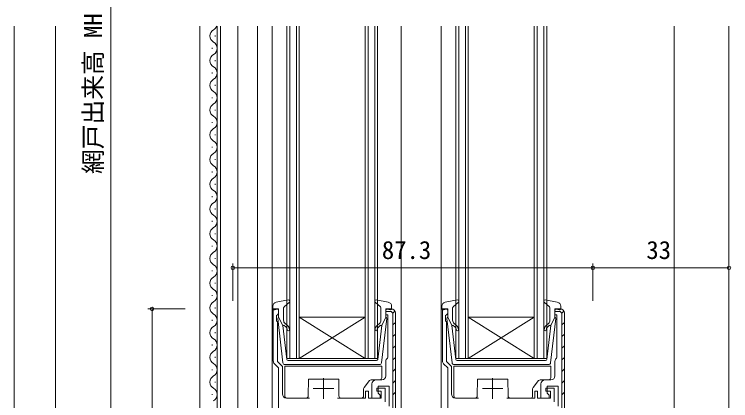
# Model space of a CAD drawing. Units: millimetres, scale not verified. Extents: x -567 to 567, y -403 to 403.
# Drawn here: x -465.7 to -292, y -97.6 to -3.9 of the extents above; entities that cross this region are included whole.
import ezdxf
from ezdxf.enums import TextEntityAlignment as Align

# ---------------------------------------------------------------- set-up
doc = ezdxf.new("R2010")
doc.units = ezdxf.units.MM
doc.header["$LTSCALE"] = 2
for name, color, linetype, lineweight in [('0-1_USER1', 2, 'Continuous', 9), ('0-2_YKK_ZWAK', 4, 'Continuous', 9), ('0-4_YKK_12', 3, 'Continuous', 9), ('0-5_YKK_13', 7, 'Continuous', 9), ('0-7_YSS_K', 6, 'Continuous', 9)]:
    doc.layers.add(name, color=color, linetype=linetype, lineweight=lineweight)
doc.styles.add('ＭＳ ゴシック', font='')
doc.styles.get('ＭＳ ゴシック').set_extended_font_data('MS Gothic')

msp = doc.modelspace()

# ---------------------------------------------------------------- linework, layer by layer
at = {"layer": '0-1_USER1'}
for p, q in [((-420.723, -6.8), (-420.723, -166.397)), ((-416.523, -6.8), (-416.523, -121.397)), ((-415.723, -6.8), (-415.723, -121.397)), ((-411.523, -6.8), (-411.523, -121.397)), ((-406.723, -6.8), (-406.723, -166.397)), ((-403.223, -6.8), (-403.223, -148.4)), ((-399.623, -87.4), (-399.623, -6.8)), ((-398.923, -6.8), (-398.923, -87.4)), ((-397.323, -87.4), (-397.323, -6.8)), ((-396.623, -6.8), (-396.623, -87.4)), ((-380.623, -87.4), (-380.623, -6.8)), ((-379.923, -6.8), (-379.923, -87.4)), ((-378.323, -87.4), (-378.323, -6.8)), ((-377.623, -6.8), (-377.623, -87.4)), ((-371.923, -6.8), (-371.923, -101.774)), ((-362.223, -6.8), (-362.223, -148.4)), ((-358.623, -87.4), (-358.623, -6.8)), ((-357.923, -6.8), (-357.923, -87.4)), ((-356.323, -87.4), (-356.323, -6.8)), ((-355.623, -6.8), (-355.623, -87.4)), ((-339.623, -87.4), (-339.623, -6.8)), ((-338.923, -6.8), (-338.923, -87.4)), ((-337.323, -87.4), (-337.323, -6.8)), ((-336.623, -6.8), (-336.623, -87.4)), ((-305.723, -6.8), (-305.723, -114.4)), ((-292.423, -6.8), (-292.423, -139)), ((-417.023, -9.247), (-417.023, -9.047)), ((-417.783, -12.247), (-417.783, -12.047)), ((-417.023, -15.247), (-417.023, -15.047)), ((-417.783, -18.247), (-417.783, -18.047)), ((-417.023, -21.247), (-417.023, -21.047)), ((-417.783, -24.247), (-417.783, -24.047)), ((-417.023, -27.247), (-417.023, -27.047)), ((-417.783, -30.247), (-417.783, -30.047)), ((-417.023, -33.247), (-417.023, -33.047)), ((-417.783, -36.247), (-417.783, -36.047)), ((-417.023, -39.247), (-417.023, -39.047)), ((-417.783, -42.247), (-417.783, -42.047)), ((-417.023, -45.247), (-417.023, -45.047)), ((-417.783, -48.247), (-417.783, -48.047)), ((-417.023, -51.247), (-417.023, -51.047)), ((-417.783, -54.247), (-417.783, -54.047)), ((-417.023, -57.247), (-417.023, -57.047)), ((-417.783, -60.247), (-417.783, -60.047)), ((-417.023, -63.247), (-417.023, -63.047)), ((-417.783, -66.247), (-417.783, -66.047)), ((-417.023, -69.247), (-417.023, -69.047)), ((-417.783, -72.247), (-417.783, -72.047)), ((-417.023, -75.247), (-417.023, -75.047)), ((-417.783, -78.247), (-417.783, -78.047)), ((-396.623, -77.4), (-380.623, -77.4)), ((-396.623, -87.4), (-380.623, -77.4)), ((-380.623, -87.4), (-396.623, -77.4)), ((-355.623, -77.4), (-339.623, -77.4)), ((-355.623, -87.4), (-339.623, -77.4)), ((-339.623, -87.4), (-355.623, -77.4)), ((-417.023, -81.247), (-417.023, -81.047)), ((-417.783, -84.247), (-417.783, -84.047)), ((-417.023, -87.247), (-417.023, -87.047)), ((-396.623, -87.4), (-399.623, -87.4)), ((-396.623, -87.4), (-380.623, -87.4)), ((-377.623, -87.4), (-380.623, -87.4)), ((-355.623, -87.4), (-358.623, -87.4)), ((-355.623, -87.4), (-339.623, -87.4)), ((-336.623, -87.4), (-339.623, -87.4)), ((-417.783, -90.247), (-417.783, -90.047)), ((-417.023, -93.247), (-417.023, -93.047)), ((-417.783, -96.247), (-417.783, -96.047))]:
    msp.add_line(p, q, dxfattribs=at)
for centre, start, end in [((-418.242, -6.147), 299.20254, 337.66973), ((-416.565, -9.147), 119.20254, 240.79746), ((-418.242, -12.147), 299.20254, 60.79746), ((-416.565, -15.147), 119.20254, 240.79746), ((-418.242, -18.147), 299.20254, 60.79746), ((-416.565, -21.147), 119.20254, 240.79746), ((-418.242, -24.147), 299.20254, 60.79746), ((-416.565, -27.147), 119.20254, 240.79746), ((-418.242, -30.147), 299.20254, 60.79746), ((-416.565, -33.147), 119.20254, 240.79746), ((-418.242, -36.147), 299.20254, 60.79746), ((-416.565, -39.147), 119.20254, 240.79746), ((-418.242, -42.147), 299.20254, 60.79746), ((-416.565, -45.147), 119.20254, 240.79746), ((-418.242, -48.147), 299.20254, 60.79746), ((-416.565, -51.147), 119.20254, 240.79746), ((-418.242, -54.147), 299.20254, 60.79746), ((-416.565, -57.147), 119.20254, 240.79746), ((-418.242, -60.147), 299.20254, 60.79746), ((-416.565, -63.147), 119.20254, 240.79746), ((-418.242, -66.147), 299.20254, 60.79746), ((-416.565, -69.147), 119.20254, 240.79746), ((-418.242, -72.147), 299.20254, 60.79746), ((-416.565, -75.147), 119.20254, 240.79746), ((-418.242, -78.147), 299.20254, 60.79746), ((-416.565, -81.147), 119.20254, 240.79746), ((-418.242, -84.147), 299.20254, 60.79746), ((-416.565, -87.147), 119.20254, 240.79746), ((-418.242, -90.147), 299.20254, 60.79746), ((-416.565, -93.147), 119.20254, 240.79746), ((-418.242, -96.147), 299.20254, 60.79746)]:
    msp.add_arc(centre, 1.718, start, end, dxfattribs=at)
at = {"layer": '0-2_YKK_ZWAK'}
for p, q in [((-402.206, -73.752), (-399.278, -73.208)), ((-400.326, -74.914), (-399.021, -73.725)), ((-376.921, -74.914), (-378.226, -73.725)), ((-375.041, -73.752), (-377.969, -73.208)), ((-361.206, -73.752), (-358.278, -73.208)), ((-359.326, -74.914), (-358.021, -73.725)), ((-335.921, -74.914), (-337.226, -73.725)), ((-334.041, -73.752), (-336.969, -73.208)), ((-403.023, -74.735), (-403.023, -75.303)), ((-402.004, -75.414), (-402.643, -75.592)), ((-401.623, -77.403), (-401.623, -75.703)), ((-400.423, -78.137), (-400.423, -75.136)), ((-376.823, -78.137), (-376.823, -75.136)), ((-375.623, -77.403), (-375.623, -75.703)), ((-375.243, -75.414), (-374.604, -75.592)), ((-374.223, -74.735), (-374.223, -75.303)), ((-362.023, -74.735), (-362.023, -75.303)), ((-361.004, -75.414), (-361.643, -75.592)), ((-360.623, -77.403), (-360.623, -75.703)), ((-359.423, -78.137), (-359.423, -75.136)), ((-335.823, -78.137), (-335.823, -75.136)), ((-334.623, -77.403), (-334.623, -75.703)), ((-334.243, -75.414), (-333.604, -75.592)), ((-333.223, -74.735), (-333.223, -75.303)), ((-400.575, -88.461), (-401.821, -77.721)), ((-401.623, -77.403), (-400.61, -79.403)), ((-376.672, -88.461), (-375.425, -77.721)), ((-375.623, -77.403), (-376.637, -79.403)), ((-359.575, -88.461), (-360.821, -77.721)), ((-360.623, -77.403), (-359.61, -79.403)), ((-335.672, -88.461), (-334.425, -77.721)), ((-334.623, -77.403), (-335.637, -79.403)), ((-399.654, -87.638), (-400.61, -79.403)), ((-400.264, -79.39), (-399.881, -79.711)), ((-399.559, -79.328), (-400.066, -78.903)), ((-377.688, -79.328), (-377.181, -78.903)), ((-377.593, -87.638), (-376.637, -79.403)), ((-376.983, -79.39), (-377.366, -79.711)), ((-358.654, -87.638), (-359.61, -79.403)), ((-359.264, -79.39), (-358.881, -79.711)), ((-358.559, -79.328), (-359.066, -78.903)), ((-336.688, -79.328), (-336.181, -78.903)), ((-336.593, -87.638), (-335.637, -79.403)), ((-335.983, -79.39), (-336.366, -79.711)), ((-399.356, -87.903), (-388.623, -87.903)), ((-377.891, -87.903), (-388.623, -87.903)), ((-358.356, -87.903), (-347.623, -87.903)), ((-336.891, -87.903), (-347.623, -87.903)), ((-400.124, -89.3), (-400.124, -96.5)), ((-376.624, -89.3), (-400.124, -89.3)), ((-377.169, -88.903), (-400.078, -88.903)), ((-376.624, -92.1), (-376.624, -89.3)), ((-359.124, -89.3), (-359.124, -96.5)), ((-335.624, -89.3), (-359.124, -89.3)), ((-336.169, -88.903), (-359.078, -88.903)), ((-335.624, -92.1), (-335.624, -89.3)), ((-394.46, -96.504), (-394.424, -92.4)), ((-394.424, -92.4), (-387.024, -92.4)), ((-387.024, -92.4), (-386.988, -96.504)), ((-380.914, -94.463), (-379.574, -92.788)), ((-379.184, -92.6), (-377.124, -92.6)), ((-353.46, -96.504), (-353.424, -92.4)), ((-353.424, -92.4), (-346.024, -92.4)), ((-346.024, -92.4), (-345.988, -96.504)), ((-339.914, -94.463), (-338.574, -92.788)), ((-338.184, -92.6), (-336.124, -92.6)), ((-381.024, -96.5), (-381.024, -94.775)), ((-340.024, -96.5), (-340.024, -94.775)), ((-399.624, -97), (-394.96, -97)), ((-386.488, -97), (-381.524, -97)), ((-358.624, -97), (-353.96, -97)), ((-345.488, -97), (-340.524, -97))]:
    msp.add_line(p, q, dxfattribs=at)
for centre, radius, start, end in [((-402.023, -74.735), 1, 100.51214, 180), ((-399.223, -73.503), 0.3, 312.35531, 100.51214), ((-378.023, -73.503), 0.3, 79.48786, 227.64469), ((-375.223, -74.735), 1, 0, 79.48786), ((-361.023, -74.735), 1, 100.51214, 180), ((-358.223, -73.503), 0.3, 312.35531, 100.51214), ((-337.023, -73.503), 0.3, 79.48786, 227.64469), ((-334.223, -74.735), 1, 0, 79.48786), ((-402.723, -75.303), 0.3, 180, 285.56536), ((-401.923, -75.703), 0.3, 0, 105.56536), ((-400.123, -75.136), 0.3, 132.35531, 180), ((-377.123, -75.136), 0.3, 0, 47.64469), ((-375.323, -75.703), 0.3, 74.43464, 180), ((-374.523, -75.303), 0.3, 254.43464, 0), ((-361.723, -75.303), 0.3, 180, 285.56536), ((-360.923, -75.703), 0.3, 0, 105.56536), ((-359.123, -75.136), 0.3, 132.35531, 180), ((-336.123, -75.136), 0.3, 0, 47.64469), ((-334.323, -75.703), 0.3, 74.43464, 180), ((-333.523, -75.303), 0.3, 254.43464, 0), ((-401.523, -77.686), 0.3, 109.47122, 186.62089), ((-399.423, -78.137), 1, 180, 229.99999), ((-377.823, -78.137), 1, 310.00001, 0), ((-375.723, -77.686), 0.3, 353.37911, 70.52878), ((-360.523, -77.686), 0.3, 109.47122, 186.62089), ((-358.423, -78.137), 1, 180, 229.99999), ((-336.823, -78.137), 1, 310.00001, 0), ((-334.723, -77.686), 0.3, 353.37911, 70.52878), ((-400.392, -79.543), 0.2, 49.99999, 186.62089), ((-400.523, -80.477), 1, 0, 49.99999), ((-400.523, -80.477), 1.5, 0, 49.99999), ((-376.723, -80.477), 1.5, 130.00001, 180), ((-376.723, -80.477), 1, 130.00001, 180), ((-376.854, -79.543), 0.2, 353.37911, 130.00001), ((-359.392, -79.543), 0.2, 49.99999, 186.62089), ((-359.523, -80.477), 1, 0, 49.99999), ((-359.523, -80.477), 1.5, 0, 49.99999), ((-335.723, -80.477), 1.5, 130.00001, 180), ((-335.723, -80.477), 1, 130.00001, 180), ((-335.854, -79.543), 0.2, 353.37911, 130.00001), ((-399.273, -80.477), 0.25, 180, 0), ((-377.973, -80.477), 0.25, 180, 0), ((-358.273, -80.477), 0.25, 180, 0), ((-336.973, -80.477), 0.25, 180, 0), ((-400.078, -88.403), 0.5, 186.62089, 270), ((-399.356, -87.603), 0.3, 186.62089, 270), ((-377.891, -87.603), 0.3, 270, 353.37911), ((-377.169, -88.403), 0.5, 270, 353.37911), ((-359.078, -88.403), 0.5, 186.62089, 270), ((-358.356, -87.603), 0.3, 186.62089, 270), ((-336.891, -87.603), 0.3, 270, 353.37911), ((-336.169, -88.403), 0.5, 270, 353.37911), ((-379.184, -93.1), 0.5, 90, 141.34019), ((-377.124, -92.1), 0.5, 270, 0), ((-338.184, -93.1), 0.5, 90, 141.34019), ((-336.124, -92.1), 0.5, 270, 0), ((-380.524, -94.775), 0.5, 141.34019, 180), ((-339.524, -94.775), 0.5, 141.34019, 180), ((-399.624, -96.5), 0.5, 180, 270), ((-394.96, -96.5), 0.5, 270, 359.5), ((-386.488, -96.5), 0.5, 180.5, 270), ((-381.524, -96.5), 0.5, 270, 0), ((-358.624, -96.5), 0.5, 180, 270), ((-353.96, -96.5), 0.5, 270, 359.5), ((-345.488, -96.5), 0.5, 180.5, 270), ((-340.524, -96.5), 0.5, 270, 0)]:
    msp.add_arc(centre, radius, start, end, dxfattribs=at)
at = {"layer": '0-4_YKK_12'}
for p, q in [((-465.726, -6.8), (-465.726, -238.976)), ((-455.726, -6.8), (-455.726, -228.976))]:
    msp.add_line(p, q, dxfattribs=at)
at = {"layer": '0-5_YKK_13'}
for p, q in [((-374.323, -76), (-375.623, -76)), ((-373.923, -76.418), (-373.439, -75.933)), ((-373.323, -76.4), (-373.323, -148.4)), ((-333.323, -76), (-334.623, -76)), ((-332.923, -76.418), (-332.439, -75.933)), ((-332.323, -76.4), (-332.323, -148.4)), ((-373.923, -79.246), (-373.323, -78.646)), ((-332.923, -79.246), (-332.323, -78.646)), ((-373.923, -82.075), (-373.323, -81.475)), ((-332.923, -82.075), (-332.323, -81.475)), ((-373.923, -84.903), (-373.323, -84.303)), ((-332.923, -84.903), (-332.323, -84.303)), ((-375.623, -91.6), (-375.623, -88.1)), ((-373.923, -87.731), (-373.323, -87.131)), ((-334.623, -91.6), (-334.623, -88.1)), ((-332.923, -87.731), (-332.323, -87.131)), ((-373.923, -90.56), (-373.323, -89.96)), ((-332.923, -90.56), (-332.323, -89.96)), ((-390.723, -92.2), (-390.723, -97.2)), ((-378.023, -92.6), (-376.623, -92.6)), ((-373.923, -93.388), (-373.323, -92.788)), ((-349.723, -92.2), (-349.723, -97.2)), ((-337.023, -92.6), (-335.623, -92.6)), ((-332.923, -93.388), (-332.323, -92.788)), ((-393.223, -94.7), (-388.223, -94.7)), ((-352.223, -94.7), (-347.223, -94.7)), ((-399.723, -97), (-394.122, -97)), ((-373.923, -96.217), (-373.323, -95.617)), ((-358.723, -97), (-353.122, -97)), ((-332.923, -96.217), (-332.323, -95.617))]:
    msp.add_line(p, q, dxfattribs=at)
for points in [[(-402.923, -87.986), (-402.923, -75.4), (-401.623, -75.4), (-401.623, -76.5), (-401.923, -76.8), (-402.123, -77), (-402.123, -78.253), (-402.023, -78.476), (-401.923, -78.7), (-401.923, -88.127), (-400.723, -89.327), (-400.723, -96)], [(-378.523, -145.4), (-378.423, -145.4), (-378.423, -148.8), (-373.923, -148.8), (-373.923, -76.4), (-374.323, -76)], [(-375.239, -87.312), (-375.123, -87.075), (-375.123, -76.8), (-375.623, -76.8), (-375.623, -75.4), (-374.323, -75.4)], [(-374.323, -76), (-375.623, -76), (-375.623, -75.9)], [(-361.923, -87.986), (-361.923, -75.4), (-360.623, -75.4), (-360.623, -76.5), (-360.923, -76.8), (-361.123, -77), (-361.123, -78.253), (-361.023, -78.476), (-360.923, -78.7), (-360.923, -88.127), (-359.723, -89.327), (-359.723, -96)], [(-337.523, -145.4), (-337.423, -145.4), (-337.423, -148.8), (-332.923, -148.8), (-332.923, -76.4), (-333.323, -76)], [(-334.239, -87.312), (-334.123, -87.075), (-334.123, -76.8), (-334.623, -76.8), (-334.623, -75.4), (-333.323, -75.4)], [(-333.323, -76), (-334.623, -76), (-334.623, -75.9)], [(-401.623, -148.4), (-401.623, -89.7), (-402.631, -88.693)], [(-360.623, -148.4), (-360.623, -89.7), (-361.631, -88.693)], [(-374.823, -99), (-374.823, -94.1), (-377.523, -94.1), (-377.523, -95.8), (-377.023, -96.3), (-377.023, -97), (-379.023, -97), (-379.023, -93.6)], [(-333.823, -99), (-333.823, -94.1), (-336.523, -94.1), (-336.523, -95.8), (-336.023, -96.3), (-336.023, -97), (-338.023, -97), (-338.023, -93.6)], [(-387.325, -97), (-380.523, -97), (-380.523, -95.3), (-379.823, -95.3), (-379.823, -97), (-376.723, -97), (-376.723, -95.3), (-377.823, -95.3), (-377.823, -94.6), (-375.823, -94.6), (-375.823, -97.9)], [(-346.325, -97), (-339.523, -97), (-339.523, -95.3), (-338.823, -95.3), (-338.823, -97), (-335.723, -97), (-335.723, -95.3), (-336.823, -95.3), (-336.823, -94.6), (-334.823, -94.6), (-334.823, -97.9)]]:
    msp.add_lwpolyline(points, dxfattribs=at)
for centre, start, end in [((-374.323, -76.4), 0.00001, 89.99999), ((-333.323, -76.4), 0.00001, 89.99999), ((-401.923, -87.986), 179.99998, 224.99997), ((-374.623, -88.1), 127.97988, 180.00004), ((-360.923, -87.986), 179.99998, 224.99997), ((-333.623, -88.1), 127.97988, 180.00004), ((-376.623, -91.6), 270.00001, 359.99999), ((-335.623, -91.6), 270.00001, 359.99999), ((-378.023, -93.6), 90.00001, 179.99999), ((-337.023, -93.6), 90.00001, 179.99999), ((-399.723, -96), 180.00001, 269.99999), ((-358.723, -96), 180.00001, 269.99999)]:
    msp.add_arc(centre, 1, start, end, dxfattribs=at)
at = {"layer": '0-7_YSS_K'}
for p, q in [((-442.323, -161.397), (-442.323, 115.803)), ((-412.723, -73.4), (-412.723, -64.4)), ((-412.723, -65.4), (-325.423, -65.4)), ((-325.423, -73.4), (-325.423, -64.4)), ((-325.423, -73.4), (-325.423, -64.4)), ((-292.426, -65.4), (-325.423, -65.4)), ((-292.426, -73.4), (-292.426, -64.4)), ((-424.323, -75.399), (-433.32, -75.399)), ((-432.323, -149.399), (-432.32, -75.399))]:
    msp.add_line(p, q, dxfattribs=at)
for centre in [(-412.723, -65.4), (-325.423, -65.4), (-325.423, -65.4), (-292.426, -65.4), (-432.32, -75.399)]:
    msp.add_circle(centre, 0.425, dxfattribs=at)

# ---------------------------------------------------------------- texts
at = {"layer": '0-7_YSS_K', "style": 'ＭＳ ゴシック'}
msp.add_text('網戸出来高 MH', height=4.399, rotation=90, dxfattribs=at).set_placement((-443.123, -42.637), align=Align.BOTTOM_LEFT)
for s, p in [('87.3', (-376.593, -64.6)), ('33', (-312.445, -64.6))]:
    msp.add_text(s, height=4.399, dxfattribs=at).set_placement(p, align=Align.BOTTOM_LEFT)

doc.saveas('drawing.dxf')
